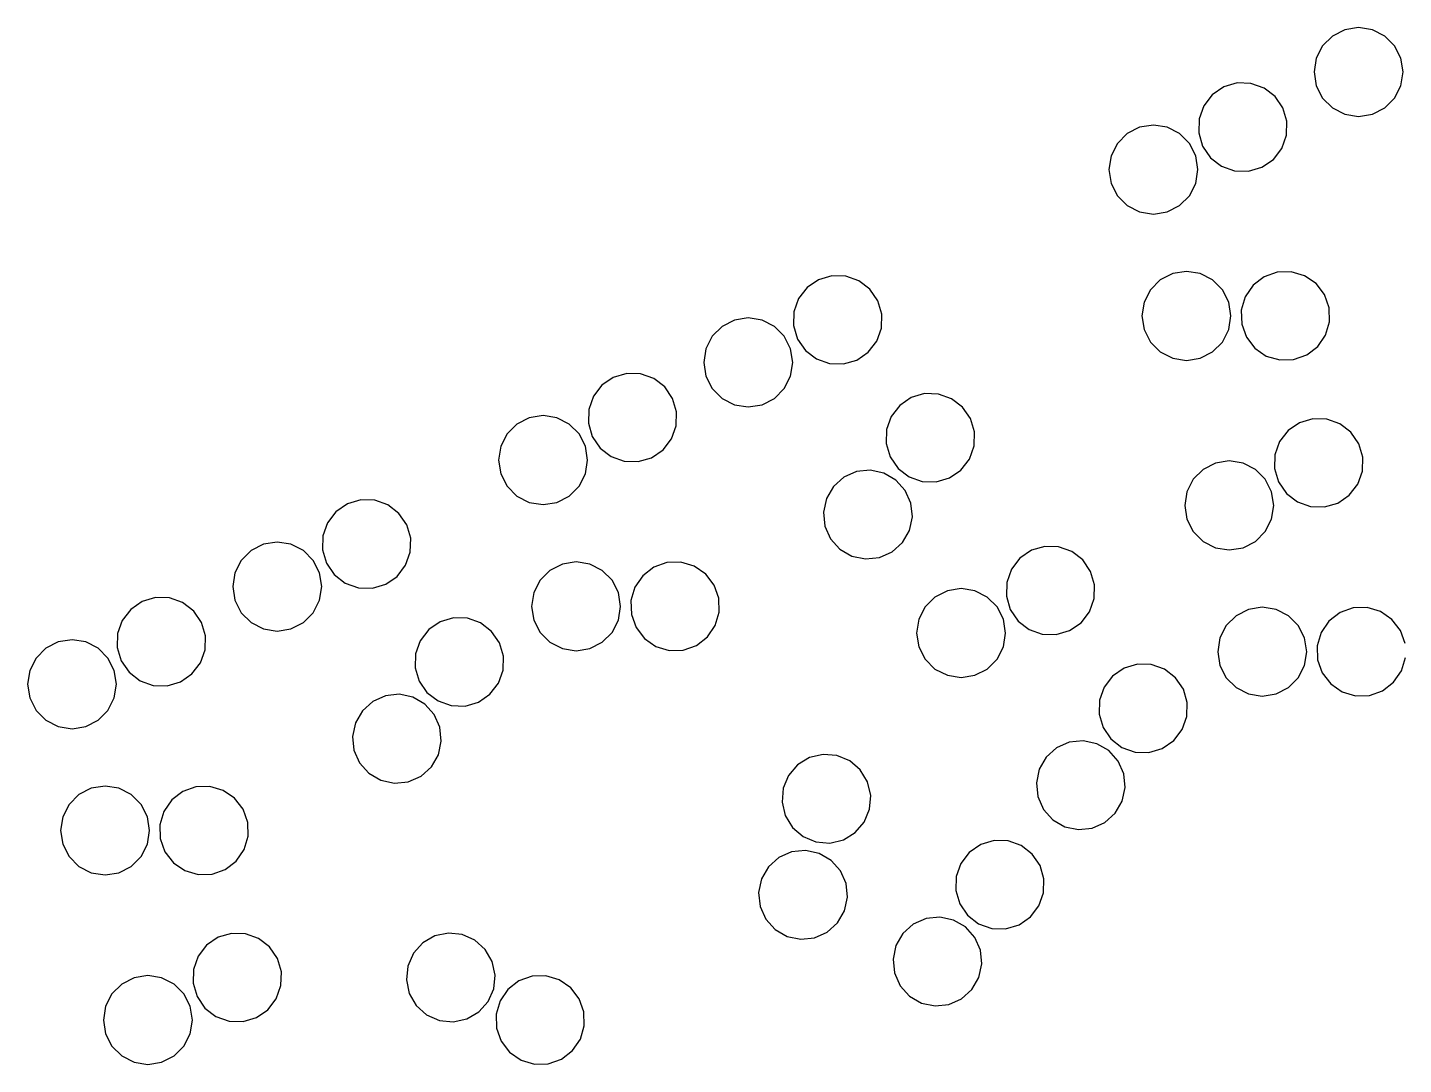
# Model space of a CAD drawing. Header units: metres. Extents: x -351 to 351, y -124 to 360.
# Drawn here: x -351.2 to -196.6, y 177.6 to 294.2 of the extents above; entities that cross this region are included whole.
import ezdxf

# ---------------------------------------------------------------- set-up
doc = ezdxf.new("R2010")
doc.units = ezdxf.units.M

msp = doc.modelspace()

# ---------------------------------------------------------------- linework, layer by layer
for p, q in [((-203.14479, 293.9552, -623.5383), (-204.53864, 293.245, -623.5383)), ((-201.5997, 294.19992, -623.5383), (-203.14479, 293.9552, -623.5383)), ((-200.05461, 293.9552, -623.5383), (-201.5997, 294.19992, -623.5383)), ((-198.66077, 293.245, -623.5383), (-200.05461, 293.9552, -623.5383)), ((-204.53864, 293.245, -623.5383), (-205.64479, 292.13885, -623.5383)), ((-197.55461, 292.13885, -623.5383), (-198.66077, 293.245, -623.5383)), ((-206.35498, 290.745, -623.5383), (-206.5997, 289.19992, -623.5383)), ((-205.64479, 292.13885, -623.5383), (-206.35498, 290.745, -623.5383)), ((-196.84442, 290.745, -623.5383), (-197.55461, 292.13885, -623.5383)), ((-196.5997, 289.19992, -623.5383), (-196.84442, 290.745, -623.5383)), ((-206.5997, 289.19992, -623.5383), (-206.35498, 287.65485, -623.5383)), ((-196.84442, 287.65485, -623.5383), (-196.5997, 289.19992, -623.5383)), ((-215.26466, 287.96225, -623.5383), (-216.76495, 287.51917, -623.5383)), ((-213.70088, 287.92, -623.5383), (-215.26466, 287.96225, -623.5383)), ((-212.2267, 287.3966, -623.5383), (-213.70088, 287.92, -623.5383)), ((-206.35498, 287.65485, -623.5383), (-205.64479, 286.261, -623.5383)), ((-197.55461, 286.261, -623.5383), (-196.84442, 287.65485, -623.5383)), ((-218.0549, 286.6342, -623.5383), (-219.00822, 285.39386, -623.5383)), ((-216.76495, 287.51917, -623.5383), (-218.0549, 286.6342, -623.5383)), ((-210.9864, 286.4433, -623.5383), (-212.2267, 287.3966, -623.5383)), ((-210.10141, 285.15335, -623.5383), (-210.9864, 286.4433, -623.5383)), ((-205.64479, 286.261, -623.5383), (-204.53864, 285.15485, -623.5383)), ((-198.66078, 285.15485, -623.5383), (-197.55461, 286.261, -623.5383)), ((-219.00822, 285.39386, -623.5383), (-219.53162, 283.91968, -623.5383)), ((-209.65833, 283.65308, -623.5383), (-210.10141, 285.15335, -623.5383)), ((-204.53864, 285.15485, -623.5383), (-203.14479, 284.44464, -623.5383)), ((-200.05461, 284.44464, -623.5383), (-198.66078, 285.15485, -623.5383)), ((-224.66206, 283.22287, -623.5383), (-226.20715, 282.97815, -623.5383)), ((-223.11697, 282.97815, -623.5383), (-224.66206, 283.22287, -623.5383)), ((-219.53162, 283.91968, -623.5383), (-219.57385, 282.3559, -623.5383)), ((-209.70056, 282.0893, -623.5383), (-209.65833, 283.65308, -623.5383)), ((-203.14479, 284.44464, -623.5383), (-201.5997, 284.19992, -623.5383)), ((-201.5997, 284.19992, -623.5383), (-200.05461, 284.44464, -623.5383)), ((-227.60098, 282.26794, -623.5383), (-228.70715, 281.1618, -623.5383)), ((-226.20715, 282.97815, -623.5383), (-227.60098, 282.26794, -623.5383)), ((-221.72313, 282.26794, -623.5383), (-223.11697, 282.97815, -623.5383)), ((-220.61697, 281.1618, -623.5383), (-221.72313, 282.26794, -623.5383)), ((-219.57385, 282.3559, -623.5383), (-219.13077, 280.85562, -623.5383)), ((-210.22395, 280.6151, -623.5383), (-209.70056, 282.0893, -623.5383)), ((-228.70715, 281.1618, -623.5383), (-229.41734, 279.76794, -623.5383)), ((-219.90678, 279.76794, -623.5383), (-220.61697, 281.1618, -623.5383)), ((-219.13077, 280.85562, -623.5383), (-218.24577, 279.56567, -623.5383)), ((-211.17728, 279.3748, -623.5383), (-210.22395, 280.6151, -623.5383)), ((-229.41734, 279.76794, -623.5383), (-229.66206, 278.22287, -623.5383)), ((-219.66206, 278.22287, -623.5383), (-219.90678, 279.76794, -623.5383)), ((-218.24577, 279.56567, -623.5383), (-217.00548, 278.61237, -623.5383)), ((-217.00548, 278.61237, -623.5383), (-215.53128, 278.08896, -623.5383)), ((-213.96751, 278.04672, -623.5383), (-212.46722, 278.4898, -623.5383)), ((-212.46722, 278.4898, -623.5383), (-211.17728, 279.3748, -623.5383)), ((-229.66206, 278.22287, -623.5383), (-229.41734, 276.6778, -623.5383)), ((-219.90678, 276.6778, -623.5383), (-219.66206, 278.22287, -623.5383)), ((-215.53128, 278.08896, -623.5383), (-213.96751, 278.04672, -623.5383)), ((-229.41734, 276.6778, -623.5383), (-228.70715, 275.28394, -623.5383)), ((-228.70715, 275.28394, -623.5383), (-227.601, 274.1778, -623.5383)), ((-221.72314, 274.1778, -623.5383), (-220.61697, 275.28394, -623.5383)), ((-220.61697, 275.28394, -623.5383), (-219.90678, 276.6778, -623.5383)), ((-227.601, 274.1778, -623.5383), (-226.20715, 273.4676, -623.5383)), ((-223.11697, 273.4676, -623.5383), (-221.72314, 274.1778, -623.5383)), ((-226.20715, 273.4676, -623.5383), (-224.66206, 273.22287, -623.5383)), ((-224.66206, 273.22287, -623.5383), (-223.11697, 273.4676, -623.5383)), ((-260.8009, 266.28833, -623.5383), (-262.30118, 265.84525, -623.5383)), ((-259.23712, 266.2461, -623.5383), (-260.8009, 266.28833, -623.5383)), ((-257.76294, 265.7227, -623.5383), (-259.23712, 266.2461, -623.5383)), ((-222.4935, 266.53488, -623.5383), (-223.88733, 265.82468, -623.5383)), ((-220.94841, 266.7796, -623.5383), (-222.4935, 266.53488, -623.5383)), ((-219.40332, 266.53488, -623.5383), (-220.94841, 266.7796, -623.5383)), ((-218.00949, 265.82468, -623.5383), (-219.40332, 266.53488, -623.5383)), ((-212.21191, 266.17172, -623.5383), (-213.45221, 265.2184, -623.5383)), ((-210.73772, 266.69513, -623.5383), (-212.21191, 266.17172, -623.5383)), ((-209.17395, 266.73737, -623.5383), (-210.73772, 266.69513, -623.5383)), ((-207.67366, 266.29428, -623.5383), (-209.17395, 266.73737, -623.5383)), ((-206.38371, 265.4093, -623.5383), (-207.67366, 266.29428, -623.5383)), ((-263.59113, 264.96027, -623.5383), (-264.54443, 263.71994, -623.5383)), ((-262.30118, 265.84525, -623.5383), (-263.59113, 264.96027, -623.5383)), ((-256.5226, 264.76938, -623.5383), (-257.76294, 265.7227, -623.5383)), ((-255.63762, 263.47943, -623.5383), (-256.5226, 264.76938, -623.5383)), ((-224.9935, 264.71854, -623.5383), (-225.70369, 263.32468, -623.5383)), ((-223.88733, 265.82468, -623.5383), (-224.9935, 264.71854, -623.5383)), ((-216.90332, 264.71854, -623.5383), (-218.00949, 265.82468, -623.5383)), ((-216.19313, 263.32468, -623.5383), (-216.90332, 264.71854, -623.5383)), ((-213.45221, 265.2184, -623.5383), (-214.33722, 263.92847, -623.5383)), ((-205.43039, 264.16898, -623.5383), (-206.38371, 265.4093, -623.5383)), ((-264.54443, 263.71994, -623.5383), (-265.06784, 262.24576, -623.5383)), ((-255.19455, 261.97916, -623.5383), (-255.63762, 263.47943, -623.5383)), ((-225.70369, 263.32468, -623.5383), (-225.94841, 261.7796, -623.5383)), ((-215.94841, 261.7796, -623.5383), (-216.19313, 263.32468, -623.5383)), ((-214.33722, 263.92847, -623.5383), (-214.78029, 262.4282, -623.5383)), ((-204.907, 262.6948, -623.5383), (-205.43039, 264.16898, -623.5383)), ((-270.19827, 261.54895, -623.5383), (-271.74335, 261.30423, -623.5383)), ((-268.6532, 261.30423, -623.5383), (-270.19827, 261.54895, -623.5383)), ((-265.06784, 262.24576, -623.5383), (-265.11008, 260.68198, -623.5383)), ((-255.23679, 260.41537, -623.5383), (-255.19455, 261.97916, -623.5383)), ((-225.94841, 261.7796, -623.5383), (-225.70369, 260.23453, -623.5383)), ((-216.19313, 260.23453, -623.5383), (-215.94841, 261.7796, -623.5383)), ((-214.78029, 262.4282, -623.5383), (-214.73805, 260.8644, -623.5383)), ((-204.86476, 261.131, -623.5383), (-204.907, 262.6948, -623.5383)), ((-273.1372, 260.59402, -623.5383), (-274.24335, 259.48788, -623.5383)), ((-271.74335, 261.30423, -623.5383), (-273.1372, 260.59402, -623.5383)), ((-267.25934, 260.59402, -623.5383), (-268.6532, 261.30423, -623.5383)), ((-266.1532, 259.48788, -623.5383), (-267.25934, 260.59402, -623.5383)), ((-265.11008, 260.68198, -623.5383), (-264.667, 259.1817, -623.5383)), ((-255.76018, 258.9412, -623.5383), (-255.23679, 260.41537, -623.5383)), ((-225.70369, 260.23453, -623.5383), (-224.9935, 258.84067, -623.5383)), ((-216.90332, 258.84067, -623.5383), (-216.19313, 260.23453, -623.5383)), ((-214.73805, 260.8644, -623.5383), (-214.21466, 259.39023, -623.5383)), ((-205.30783, 259.63074, -623.5383), (-204.86476, 261.131, -623.5383)), ((-274.24335, 259.48788, -623.5383), (-274.95355, 258.09402, -623.5383)), ((-265.443, 258.09402, -623.5383), (-266.1532, 259.48788, -623.5383)), ((-264.667, 259.1817, -623.5383), (-263.782, 257.89175, -623.5383)), ((-256.7135, 257.70087, -623.5383), (-255.76018, 258.9412, -623.5383)), ((-224.9935, 258.84067, -623.5383), (-223.88734, 257.73453, -623.5383)), ((-218.00949, 257.73453, -623.5383), (-216.90332, 258.84067, -623.5383)), ((-214.21466, 259.39023, -623.5383), (-213.26134, 258.1499, -623.5383)), ((-207.43314, 257.38748, -623.5383), (-206.19284, 258.3408, -623.5383)), ((-206.19284, 258.3408, -623.5383), (-205.30783, 259.63074, -623.5383)), ((-274.95355, 258.09402, -623.5383), (-275.19827, 256.54895, -623.5383)), ((-265.19827, 256.54895, -623.5383), (-265.443, 258.09402, -623.5383)), ((-263.782, 257.89175, -623.5383), (-262.5417, 256.93845, -623.5383)), ((-262.5417, 256.93845, -623.5383), (-261.0675, 256.41504, -623.5383)), ((-259.50372, 256.3728, -623.5383), (-258.00345, 256.8159, -623.5383)), ((-258.00345, 256.8159, -623.5383), (-256.7135, 257.70087, -623.5383)), ((-223.88734, 257.73453, -623.5383), (-222.4935, 257.02432, -623.5383)), ((-222.4935, 257.02432, -623.5383), (-220.94841, 256.7796, -623.5383)), ((-220.94841, 256.7796, -623.5383), (-219.40332, 257.02432, -623.5383)), ((-219.40332, 257.02432, -623.5383), (-218.00949, 257.73453, -623.5383)), ((-213.26134, 258.1499, -623.5383), (-211.97139, 257.26492, -623.5383)), ((-211.97139, 257.26492, -623.5383), (-210.4711, 256.82184, -623.5383)), ((-210.4711, 256.82184, -623.5383), (-208.90733, 256.86407, -623.5383)), ((-208.90733, 256.86407, -623.5383), (-207.43314, 257.38748, -623.5383)), ((-283.86328, 255.31126, -623.5383), (-285.36356, 254.8682, -623.5383)), ((-282.2995, 255.26903, -623.5383), (-283.86328, 255.31126, -623.5383)), ((-280.82532, 254.74564, -623.5383), (-282.2995, 255.26903, -623.5383)), ((-275.19827, 256.54895, -623.5383), (-274.95355, 255.00386, -623.5383)), ((-265.443, 255.00386, -623.5383), (-265.19827, 256.54895, -623.5383)), ((-261.0675, 256.41504, -623.5383), (-259.50372, 256.3728, -623.5383)), ((-286.6535, 253.98318, -623.5383), (-287.6068, 252.74289, -623.5383)), ((-285.36356, 254.8682, -623.5383), (-286.6535, 253.98318, -623.5383)), ((-279.585, 253.79231, -623.5383), (-280.82532, 254.74564, -623.5383)), ((-278.7, 252.50237, -623.5383), (-279.585, 253.79231, -623.5383)), ((-274.95355, 255.00386, -623.5383), (-274.24335, 253.61003, -623.5383)), ((-266.1532, 253.61002, -623.5383), (-265.443, 255.00386, -623.5383)), ((-287.6068, 252.74289, -623.5383), (-288.13022, 251.2687, -623.5383)), ((-278.25693, 251.00208, -623.5383), (-278.7, 252.50237, -623.5383)), ((-274.24335, 253.61003, -623.5383), (-273.1372, 252.50386, -623.5383)), ((-273.1372, 252.50386, -623.5383), (-271.74335, 251.79367, -623.5383)), ((-268.6532, 251.79367, -623.5383), (-267.25934, 252.50386, -623.5383)), ((-267.25934, 252.50386, -623.5383), (-266.1532, 253.61002, -623.5383)), ((-251.88113, 252.59404, -623.5383), (-253.17108, 251.70903, -623.5383)), ((-250.38084, 253.03711, -623.5383), (-251.88113, 252.59404, -623.5383)), ((-248.81706, 252.99487, -623.5383), (-250.38084, 253.03711, -623.5383)), ((-247.34288, 252.47148, -623.5383), (-248.81706, 252.99487, -623.5383)), ((-246.10258, 251.51816, -623.5383), (-247.34288, 252.47148, -623.5383)), ((-293.26065, 250.5719, -623.5383), (-294.80573, 250.32718, -623.5383)), ((-291.71558, 250.32718, -623.5383), (-293.26065, 250.5719, -623.5383)), ((-288.13022, 251.2687, -623.5383), (-288.17245, 249.70493, -623.5383)), ((-278.29916, 249.43831, -623.5383), (-278.25693, 251.00208, -623.5383)), ((-271.74335, 251.79367, -623.5383), (-270.19827, 251.54895, -623.5383)), ((-270.19827, 251.54895, -623.5383), (-268.6532, 251.79367, -623.5383)), ((-253.17108, 251.70903, -623.5383), (-254.1244, 250.46873, -623.5383)), ((-245.21758, 250.22821, -623.5383), (-246.10258, 251.51816, -623.5383)), ((-296.1996, 249.61699, -623.5383), (-297.30573, 248.51083, -623.5383)), ((-294.80573, 250.32718, -623.5383), (-296.1996, 249.61699, -623.5383)), ((-290.32172, 249.61699, -623.5383), (-291.71558, 250.32718, -623.5383)), ((-289.21558, 248.51083, -623.5383), (-290.32172, 249.61699, -623.5383)), ((-288.17245, 249.70493, -623.5383), (-287.72937, 248.20464, -623.5383)), ((-278.82257, 247.96411, -623.5383), (-278.29916, 249.43831, -623.5383)), ((-254.6478, 248.99455, -623.5383), (-254.69003, 247.43077, -623.5383)), ((-254.1244, 250.46873, -623.5383), (-254.6478, 248.99455, -623.5383)), ((-244.7745, 248.72792, -623.5383), (-245.21758, 250.22821, -623.5383)), ((-208.23958, 249.77066, -623.5383), (-209.52953, 248.88567, -623.5383)), ((-206.73929, 250.21375, -623.5383), (-208.23958, 249.77066, -623.5383)), ((-205.1755, 250.17151, -623.5383), (-206.73929, 250.21375, -623.5383)), ((-203.70132, 249.64812, -623.5383), (-205.1755, 250.17151, -623.5383)), ((-202.46103, 248.6948, -623.5383), (-203.70132, 249.64812, -623.5383)), ((-297.30573, 248.51083, -623.5383), (-298.01593, 247.11699, -623.5383)), ((-288.50537, 247.11699, -623.5383), (-289.21558, 248.51083, -623.5383)), ((-287.72937, 248.20464, -623.5383), (-286.8444, 246.91469, -623.5383)), ((-279.77588, 246.72382, -623.5383), (-278.82257, 247.96411, -623.5383)), ((-244.81674, 247.16415, -623.5383), (-244.7745, 248.72792, -623.5383)), ((-210.48285, 247.64537, -623.5383), (-211.00624, 246.17117, -623.5383)), ((-209.52953, 248.88567, -623.5383), (-210.48285, 247.64537, -623.5383)), ((-201.57602, 247.40485, -623.5383), (-202.46103, 248.6948, -623.5383)), ((-298.01593, 247.11699, -623.5383), (-298.26065, 245.5719, -623.5383)), ((-288.26065, 245.5719, -623.5383), (-288.50537, 247.11699, -623.5383)), ((-286.8444, 246.91469, -623.5383), (-285.60406, 245.96136, -623.5383)), ((-285.60406, 245.96136, -623.5383), (-284.12988, 245.43797, -623.5383)), ((-281.06583, 245.8388, -623.5383), (-279.77588, 246.72382, -623.5383)), ((-254.69003, 247.43077, -623.5383), (-254.24696, 245.93048, -623.5383)), ((-254.24696, 245.93048, -623.5383), (-253.36195, 244.64053, -623.5383)), ((-245.34013, 245.68996, -623.5383), (-244.81674, 247.16415, -623.5383)), ((-211.00624, 246.17117, -623.5383), (-211.04848, 244.6074, -623.5383)), ((-201.13295, 245.90456, -623.5383), (-201.57602, 247.40485, -623.5383)), ((-201.17519, 244.34079, -623.5383), (-201.13295, 245.90456, -623.5383)), ((-298.26065, 245.5719, -623.5383), (-298.01593, 244.02681, -623.5383)), ((-288.50537, 244.02681, -623.5383), (-288.26065, 245.5719, -623.5383)), ((-284.12988, 245.43797, -623.5383), (-282.5661, 245.39574, -623.5383)), ((-282.5661, 245.39574, -623.5383), (-281.06583, 245.8388, -623.5383)), ((-256.4783, 244.4371, -623.5383), (-258.03433, 244.27612, -623.5383)), ((-254.94867, 244.10934, -623.5383), (-256.4783, 244.4371, -623.5383)), ((-253.36195, 244.64053, -623.5383), (-252.12166, 243.68721, -623.5383)), ((-247.5834, 243.56465, -623.5383), (-246.29346, 244.44966, -623.5383)), ((-246.29346, 244.44966, -623.5383), (-245.34013, 245.68996, -623.5383)), ((-219.07562, 244.51947, -623.5383), (-220.18178, 243.4133, -623.5383)), ((-217.68178, 245.22966, -623.5383), (-219.07562, 244.51947, -623.5383)), ((-216.13669, 245.47438, -623.5383), (-217.68178, 245.22966, -623.5383)), ((-214.5916, 245.22966, -623.5383), (-216.13669, 245.47438, -623.5383)), ((-213.19775, 244.51947, -623.5383), (-214.5916, 245.22966, -623.5383)), ((-212.0916, 243.41331, -623.5383), (-213.19775, 244.51947, -623.5383)), ((-211.04848, 244.6074, -623.5383), (-210.60541, 243.10712, -623.5383)), ((-298.01593, 244.02681, -623.5383), (-297.30573, 242.63298, -623.5383)), ((-289.21558, 242.63297, -623.5383), (-288.50537, 244.02681, -623.5383)), ((-259.46448, 243.64218, -623.5383), (-260.62872, 242.59734, -623.5383)), ((-258.03433, 244.27612, -623.5383), (-259.46448, 243.64218, -623.5383)), ((-253.59518, 243.32497, -623.5383), (-254.94867, 244.10934, -623.5383)), ((-252.55034, 242.16072, -623.5383), (-253.59518, 243.32497, -623.5383)), ((-252.12166, 243.68721, -623.5383), (-250.64748, 243.16382, -623.5383)), ((-250.64748, 243.16382, -623.5383), (-249.0837, 243.12158, -623.5383)), ((-249.0837, 243.12158, -623.5383), (-247.5834, 243.56465, -623.5383)), ((-220.18178, 243.4133, -623.5383), (-220.89197, 242.01947, -623.5383)), ((-211.38141, 242.01947, -623.5383), (-212.0916, 243.41331, -623.5383)), ((-210.60541, 243.10712, -623.5383), (-209.7204, 241.81717, -623.5383)), ((-202.6519, 241.6263, -623.5383), (-201.69858, 242.8666, -623.5383)), ((-201.69858, 242.8666, -623.5383), (-201.17519, 244.34079, -623.5383)), ((-297.30573, 242.63298, -623.5383), (-296.1996, 241.52681, -623.5383)), ((-296.1996, 241.52681, -623.5383), (-294.80573, 240.81662, -623.5383)), ((-291.71558, 240.81662, -623.5383), (-290.32172, 241.52681, -623.5383)), ((-290.32172, 241.52681, -623.5383), (-289.21558, 242.63297, -623.5383)), ((-260.62872, 242.59734, -623.5383), (-261.41312, 241.24385, -623.5383)), ((-251.9164, 240.73058, -623.5383), (-252.55034, 242.16072, -623.5383)), ((-220.89197, 242.01947, -623.5383), (-221.13669, 240.47438, -623.5383)), ((-211.13669, 240.47438, -623.5383), (-211.38141, 242.01947, -623.5383)), ((-209.7204, 241.81717, -623.5383), (-208.4801, 240.86385, -623.5383)), ((-203.94185, 240.7413, -623.5383), (-202.6519, 241.6263, -623.5383)), ((-316.535, 239.76042, -623.5383), (-317.4883, 238.52013, -623.5383)), ((-315.24506, 240.64543, -623.5383), (-316.535, 239.76042, -623.5383)), ((-313.74478, 241.0885, -623.5383), (-315.24506, 240.64543, -623.5383)), ((-312.181, 241.04626, -623.5383), (-313.74478, 241.0885, -623.5383)), ((-310.70682, 240.52287, -623.5383), (-312.181, 241.04626, -623.5383)), ((-309.4665, 239.56955, -623.5383), (-310.70682, 240.52287, -623.5383)), ((-294.80573, 240.81662, -623.5383), (-293.26065, 240.5719, -623.5383)), ((-293.26065, 240.5719, -623.5383), (-291.71558, 240.81662, -623.5383)), ((-261.41312, 241.24385, -623.5383), (-261.74084, 239.71423, -623.5383)), ((-261.74084, 239.71423, -623.5383), (-261.5799, 238.15819, -623.5383)), ((-251.75543, 239.17453, -623.5383), (-251.9164, 240.73058, -623.5383)), ((-221.13669, 240.47438, -623.5383), (-220.89197, 238.92929, -623.5383)), ((-211.38141, 238.92929, -623.5383), (-211.13669, 240.47438, -623.5383)), ((-208.4801, 240.86385, -623.5383), (-207.00592, 240.34045, -623.5383)), ((-207.00592, 240.34045, -623.5383), (-205.44214, 240.29822, -623.5383)), ((-205.44214, 240.29822, -623.5383), (-203.94185, 240.7413, -623.5383)), ((-317.4883, 238.52013, -623.5383), (-318.01172, 237.04593, -623.5383)), ((-308.5815, 238.2796, -623.5383), (-309.4665, 239.56955, -623.5383)), ((-308.13843, 236.77931, -623.5383), (-308.5815, 238.2796, -623.5383)), ((-252.08318, 237.64491, -623.5383), (-251.75543, 239.17453, -623.5383)), ((-220.89197, 238.92929, -623.5383), (-220.18178, 237.53546, -623.5383)), ((-212.0916, 237.53545, -623.5383), (-211.38141, 238.92929, -623.5383)), ((-318.01172, 237.04593, -623.5383), (-318.05396, 235.48216, -623.5383)), ((-308.18066, 235.21555, -623.5383), (-308.13843, 236.77931, -623.5383)), ((-261.5799, 238.15819, -623.5383), (-260.94595, 236.72806, -623.5383)), ((-260.94595, 236.72806, -623.5383), (-259.9011, 235.5638, -623.5383)), ((-252.86755, 236.29143, -623.5383), (-252.08318, 237.64491, -623.5383)), ((-220.18178, 237.53546, -623.5383), (-219.07562, 236.42929, -623.5383)), ((-213.19777, 236.42929, -623.5383), (-212.0916, 237.53545, -623.5383)), ((-326.0811, 235.39423, -623.5383), (-327.18723, 234.28806, -623.5383)), ((-324.68723, 236.10442, -623.5383), (-326.0811, 235.39423, -623.5383)), ((-323.14215, 236.34914, -623.5383), (-324.68723, 236.10442, -623.5383)), ((-321.59708, 236.10442, -623.5383), (-323.14215, 236.34914, -623.5383)), ((-320.20322, 235.39423, -623.5383), (-321.59708, 236.10442, -623.5383)), ((-319.09708, 234.28807, -623.5383), (-320.20322, 235.39423, -623.5383)), ((-318.05396, 235.48216, -623.5383), (-317.61087, 233.98187, -623.5383)), ((-308.70407, 233.74135, -623.5383), (-308.18066, 235.21555, -623.5383)), ((-259.9011, 235.5638, -623.5383), (-258.5476, 234.77942, -623.5383)), ((-255.46194, 234.61264, -623.5383), (-254.0318, 235.24658, -623.5383)), ((-254.0318, 235.24658, -623.5383), (-252.86755, 236.29143, -623.5383)), ((-238.38004, 235.42468, -623.5383), (-239.66998, 234.53969, -623.5383)), ((-236.87975, 235.86777, -623.5383), (-238.38004, 235.42468, -623.5383)), ((-235.31596, 235.82553, -623.5383), (-236.87975, 235.86777, -623.5383)), ((-233.84178, 235.30214, -623.5383), (-235.31596, 235.82553, -623.5383)), ((-232.60149, 234.34882, -623.5383), (-233.84178, 235.30214, -623.5383)), ((-219.07562, 236.42929, -623.5383), (-217.68178, 235.7191, -623.5383)), ((-217.68178, 235.7191, -623.5383), (-216.13669, 235.47438, -623.5383)), ((-216.13669, 235.47438, -623.5383), (-214.5916, 235.7191, -623.5383)), ((-214.5916, 235.7191, -623.5383), (-213.19777, 236.42929, -623.5383)), ((-327.18723, 234.28806, -623.5383), (-327.89743, 232.89423, -623.5383)), ((-318.38687, 232.89423, -623.5383), (-319.09708, 234.28807, -623.5383)), ((-317.61087, 233.98187, -623.5383), (-316.7259, 232.69193, -623.5383)), ((-309.65738, 232.50105, -623.5383), (-308.70407, 233.74135, -623.5383)), ((-291.09207, 233.88394, -623.5383), (-292.48593, 233.17375, -623.5383)), ((-289.547, 234.12866, -623.5383), (-291.09207, 233.88394, -623.5383)), ((-288.00192, 233.88394, -623.5383), (-289.547, 234.12866, -623.5383)), ((-286.60806, 233.17375, -623.5383), (-288.00192, 233.88394, -623.5383)), ((-280.81052, 233.5208, -623.5383), (-282.05084, 232.56747, -623.5383)), ((-279.33633, 234.04419, -623.5383), (-280.81052, 233.5208, -623.5383)), ((-277.77255, 234.08643, -623.5383), (-279.33633, 234.04419, -623.5383)), ((-276.27228, 233.64336, -623.5383), (-277.77255, 234.08643, -623.5383)), ((-274.98233, 232.75835, -623.5383), (-276.27228, 233.64336, -623.5383)), ((-258.5476, 234.77942, -623.5383), (-257.01797, 234.45166, -623.5383)), ((-257.01797, 234.45166, -623.5383), (-255.46194, 234.61264, -623.5383)), ((-239.66998, 234.53969, -623.5383), (-240.6233, 233.2994, -623.5383)), ((-231.71649, 233.05887, -623.5383), (-232.60149, 234.34882, -623.5383)), ((-327.89743, 232.89423, -623.5383), (-328.14215, 231.34914, -623.5383)), ((-318.14215, 231.34914, -623.5383), (-318.38687, 232.89423, -623.5383)), ((-316.7259, 232.69193, -623.5383), (-315.48557, 231.7386, -623.5383)), ((-310.94733, 231.61604, -623.5383), (-309.65738, 232.50105, -623.5383)), ((-293.59207, 232.06758, -623.5383), (-294.30228, 230.67375, -623.5383)), ((-292.48593, 233.17375, -623.5383), (-293.59207, 232.06758, -623.5383)), ((-285.50192, 232.0676, -623.5383), (-286.60806, 233.17375, -623.5383)), ((-284.79172, 230.67375, -623.5383), (-285.50192, 232.0676, -623.5383)), ((-282.05084, 232.56747, -623.5383), (-282.93582, 231.27753, -623.5383)), ((-274.02902, 231.51805, -623.5383), (-274.98233, 232.75835, -623.5383)), ((-240.6233, 233.2994, -623.5383), (-241.1467, 231.8252, -623.5383)), ((-231.2734, 231.55858, -623.5383), (-231.71649, 233.05887, -623.5383)), ((-328.14215, 231.34914, -623.5383), (-327.89743, 229.80405, -623.5383)), ((-318.38687, 229.80405, -623.5383), (-318.14215, 231.34914, -623.5383)), ((-315.48557, 231.7386, -623.5383), (-314.01138, 231.21521, -623.5383)), ((-314.01138, 231.21521, -623.5383), (-312.4476, 231.17297, -623.5383)), ((-312.4476, 231.17297, -623.5383), (-310.94733, 231.61604, -623.5383)), ((-294.30228, 230.67375, -623.5383), (-294.547, 229.12866, -623.5383)), ((-284.547, 229.12866, -623.5383), (-284.79172, 230.67375, -623.5383)), ((-282.93582, 231.27753, -623.5383), (-283.3789, 229.77724, -623.5383)), ((-273.5056, 230.04385, -623.5383), (-274.02902, 231.51805, -623.5383)), ((-247.82224, 230.88368, -623.5383), (-249.21606, 230.1735, -623.5383)), ((-246.27715, 231.1284, -623.5383), (-247.82224, 230.88368, -623.5383)), ((-244.73206, 230.88368, -623.5383), (-246.27715, 231.1284, -623.5383)), ((-243.33821, 230.1735, -623.5383), (-244.73206, 230.88368, -623.5383)), ((-241.1467, 231.8252, -623.5383), (-241.18893, 230.26143, -623.5383)), ((-231.31564, 229.99481, -623.5383), (-231.2734, 231.55858, -623.5383)), ((-338.30743, 229.6684, -623.5383), (-339.59738, 228.78339, -623.5383)), ((-336.80716, 230.11147, -623.5383), (-338.30743, 229.6684, -623.5383)), ((-335.24338, 230.06923, -623.5383), (-336.80716, 230.11147, -623.5383)), ((-333.7692, 229.54584, -623.5383), (-335.24338, 230.06923, -623.5383)), ((-332.52887, 228.59251, -623.5383), (-333.7692, 229.54584, -623.5383)), ((-327.89743, 229.80405, -623.5383), (-327.18723, 228.41022, -623.5383)), ((-319.09708, 228.4102, -623.5383), (-318.38687, 229.80405, -623.5383)), ((-294.547, 229.12866, -623.5383), (-294.30228, 227.58357, -623.5383)), ((-284.79172, 227.58357, -623.5383), (-284.547, 229.12866, -623.5383)), ((-283.3789, 229.77724, -623.5383), (-283.33667, 228.21347, -623.5383)), ((-273.46338, 228.48009, -623.5383), (-273.5056, 230.04385, -623.5383)), ((-250.32224, 229.06732, -623.5383), (-251.03242, 227.6735, -623.5383)), ((-249.21606, 230.1735, -623.5383), (-250.32224, 229.06732, -623.5383)), ((-242.23206, 229.06732, -623.5383), (-243.33821, 230.1735, -623.5383)), ((-241.52187, 227.6735, -623.5383), (-242.23206, 229.06732, -623.5383)), ((-241.18893, 230.26143, -623.5383), (-240.74585, 228.76114, -623.5383)), ((-231.83904, 228.52061, -623.5383), (-231.31564, 229.99481, -623.5383)), ((-212.42303, 229.03114, -623.5383), (-213.96812, 228.78642, -623.5383)), ((-210.87794, 228.78642, -623.5383), (-212.42303, 229.03114, -623.5383)), ((-202.21234, 228.94667, -623.5383), (-203.68654, 228.42328, -623.5383)), ((-200.64857, 228.9889, -623.5383), (-202.21234, 228.94667, -623.5383)), ((-199.14828, 228.54584, -623.5383), (-200.64857, 228.9889, -623.5383)), ((-340.5507, 227.54309, -623.5383), (-341.0741, 226.06891, -623.5383)), ((-339.59738, 228.78339, -623.5383), (-340.5507, 227.54309, -623.5383)), ((-331.6439, 227.30257, -623.5383), (-332.52887, 228.59251, -623.5383)), ((-327.18723, 228.41022, -623.5383), (-326.0811, 227.30405, -623.5383)), ((-320.20322, 227.30405, -623.5383), (-319.09708, 228.4102, -623.5383)), ((-304.825, 227.39424, -623.5383), (-306.11496, 226.50923, -623.5383)), ((-303.32474, 227.83731, -623.5383), (-304.825, 227.39424, -623.5383)), ((-301.76096, 227.79507, -623.5383), (-303.32474, 227.83731, -623.5383)), ((-300.28677, 227.27168, -623.5383), (-301.76096, 227.79507, -623.5383)), ((-294.30228, 227.58357, -623.5383), (-293.59207, 226.18973, -623.5383)), ((-285.50192, 226.18973, -623.5383), (-284.79172, 227.58357, -623.5383)), ((-283.33667, 228.21347, -623.5383), (-282.81326, 226.73927, -623.5383)), ((-273.90646, 226.9798, -623.5383), (-273.46338, 228.48009, -623.5383)), ((-251.03242, 227.6735, -623.5383), (-251.27715, 226.1284, -623.5383)), ((-241.27715, 226.1284, -623.5383), (-241.52187, 227.6735, -623.5383)), ((-240.74585, 228.76114, -623.5383), (-239.86086, 227.47119, -623.5383)), ((-239.86086, 227.47119, -623.5383), (-238.62056, 226.51787, -623.5383)), ((-232.79236, 227.28032, -623.5383), (-231.83904, 228.52061, -623.5383)), ((-215.36195, 228.07623, -623.5383), (-216.46812, 226.97006, -623.5383)), ((-213.96812, 228.78642, -623.5383), (-215.36195, 228.07623, -623.5383)), ((-209.4841, 228.07623, -623.5383), (-210.87794, 228.78642, -623.5383)), ((-208.37794, 226.97006, -623.5383), (-209.4841, 228.07623, -623.5383)), ((-204.92683, 227.46996, -623.5383), (-205.81183, 226.18001, -623.5383)), ((-203.68654, 228.42328, -623.5383), (-204.92683, 227.46996, -623.5383)), ((-197.85834, 227.66083, -623.5383), (-199.14828, 228.54584, -623.5383)), ((-196.90501, 226.42053, -623.5383), (-197.85834, 227.66083, -623.5383)), ((-341.0741, 226.06891, -623.5383), (-341.11633, 224.50513, -623.5383)), ((-331.2008, 225.80228, -623.5383), (-331.6439, 227.30257, -623.5383)), ((-331.24304, 224.23851, -623.5383), (-331.2008, 225.80228, -623.5383)), ((-326.0811, 227.30405, -623.5383), (-324.68723, 226.59386, -623.5383)), ((-324.68723, 226.59386, -623.5383), (-323.14215, 226.34914, -623.5383)), ((-323.14215, 226.34914, -623.5383), (-321.59708, 226.59386, -623.5383)), ((-321.59708, 226.59386, -623.5383), (-320.20322, 227.30405, -623.5383)), ((-306.11496, 226.50923, -623.5383), (-307.06827, 225.26894, -623.5383)), ((-299.04645, 226.31836, -623.5383), (-300.28677, 227.27168, -623.5383)), ((-298.16147, 225.02841, -623.5383), (-299.04645, 226.31836, -623.5383)), ((-293.59207, 226.18973, -623.5383), (-292.48593, 225.08357, -623.5383)), ((-286.60806, 225.08357, -623.5383), (-285.50192, 226.18973, -623.5383)), ((-282.81326, 226.73927, -623.5383), (-281.85995, 225.49898, -623.5383)), ((-274.79144, 225.68985, -623.5383), (-273.90646, 226.9798, -623.5383)), ((-251.27715, 226.1284, -623.5383), (-251.03242, 224.58331, -623.5383)), ((-241.52187, 224.58331, -623.5383), (-241.27715, 226.1284, -623.5383)), ((-238.62056, 226.51787, -623.5383), (-237.14636, 225.99448, -623.5383)), ((-237.14636, 225.99448, -623.5383), (-235.5826, 225.95224, -623.5383)), ((-235.5826, 225.95224, -623.5383), (-234.0823, 226.39532, -623.5383)), ((-234.0823, 226.39532, -623.5383), (-232.79236, 227.28032, -623.5383)), ((-216.46812, 226.97006, -623.5383), (-217.17831, 225.57623, -623.5383)), ((-207.66776, 225.57623, -623.5383), (-208.37794, 226.97006, -623.5383)), ((-205.81183, 226.18001, -623.5383), (-206.25491, 224.67972, -623.5383)), ((-196.38162, 224.94633, -623.5383), (-196.90501, 226.42053, -623.5383)), ((-349.14346, 224.41719, -623.5383), (-350.2496, 223.31104, -623.5383)), ((-347.7496, 225.12738, -623.5383), (-349.14346, 224.41719, -623.5383)), ((-346.20453, 225.3721, -623.5383), (-347.7496, 225.12738, -623.5383)), ((-344.65945, 225.12738, -623.5383), (-346.20453, 225.3721, -623.5383)), ((-343.2656, 224.41719, -623.5383), (-344.65945, 225.12738, -623.5383)), ((-342.15945, 223.31104, -623.5383), (-343.2656, 224.41719, -623.5383)), ((-341.11633, 224.50513, -623.5383), (-340.67325, 223.00484, -623.5383)), ((-307.06827, 225.26894, -623.5383), (-307.59167, 223.79475, -623.5383)), ((-297.71838, 223.52812, -623.5383), (-298.16147, 225.02841, -623.5383)), ((-292.48593, 225.08357, -623.5383), (-291.09207, 224.37338, -623.5383)), ((-291.09207, 224.37338, -623.5383), (-289.547, 224.12866, -623.5383)), ((-289.547, 224.12866, -623.5383), (-288.00192, 224.37338, -623.5383)), ((-288.00192, 224.37338, -623.5383), (-286.60806, 225.08357, -623.5383)), ((-281.85995, 225.49898, -623.5383), (-280.57, 224.61397, -623.5383)), ((-280.57, 224.61397, -623.5383), (-279.06973, 224.1709, -623.5383)), ((-277.50595, 224.21313, -623.5383), (-276.03177, 224.73653, -623.5383)), ((-276.03177, 224.73653, -623.5383), (-274.79144, 225.68985, -623.5383)), ((-251.03242, 224.58331, -623.5383), (-250.32224, 223.18948, -623.5383)), ((-242.23206, 223.18947, -623.5383), (-241.52187, 224.58331, -623.5383)), ((-217.17831, 225.57623, -623.5383), (-217.42303, 224.03114, -623.5383)), ((-207.42303, 224.03114, -623.5383), (-207.66776, 225.57623, -623.5383)), ((-206.25491, 224.67972, -623.5383), (-206.21268, 223.11595, -623.5383)), ((-350.2496, 223.31104, -623.5383), (-350.9598, 221.91719, -623.5383)), ((-341.44925, 221.91719, -623.5383), (-342.15945, 223.31104, -623.5383)), ((-340.67325, 223.00484, -623.5383), (-339.78827, 221.71489, -623.5383)), ((-332.71976, 221.52402, -623.5383), (-331.76645, 222.76431, -623.5383)), ((-331.76645, 222.76431, -623.5383), (-331.24304, 224.23851, -623.5383)), ((-307.59167, 223.79475, -623.5383), (-307.6339, 222.23097, -623.5383)), ((-297.76062, 221.96436, -623.5383), (-297.71838, 223.52812, -623.5383)), ((-279.06973, 224.1709, -623.5383), (-277.50595, 224.21313, -623.5383)), ((-250.32224, 223.18948, -623.5383), (-249.21608, 222.08331, -623.5383)), ((-243.33823, 222.08331, -623.5383), (-242.23206, 223.18947, -623.5383)), ((-217.42303, 224.03114, -623.5383), (-217.17831, 222.48605, -623.5383)), ((-207.66776, 222.48605, -623.5383), (-207.42303, 224.03114, -623.5383)), ((-206.21268, 223.11595, -623.5383), (-205.68929, 221.64175, -623.5383)), ((-196.78247, 221.88228, -623.5383), (-196.33939, 223.38257, -623.5383)), ((-350.9598, 221.91719, -623.5383), (-351.20453, 220.3721, -623.5383)), ((-341.20453, 220.3721, -623.5383), (-341.44925, 221.91719, -623.5383)), ((-339.78827, 221.71489, -623.5383), (-338.54794, 220.76157, -623.5383)), ((-334.0097, 220.639, -623.5383), (-332.71976, 221.52402, -623.5383)), ((-307.6339, 222.23097, -623.5383), (-307.19083, 220.73068, -623.5383)), ((-298.28403, 220.49016, -623.5383), (-297.76062, 221.96436, -623.5383)), ((-249.21608, 222.08331, -623.5383), (-247.82224, 221.37312, -623.5383)), ((-247.82224, 221.37312, -623.5383), (-246.27715, 221.1284, -623.5383)), ((-246.27715, 221.1284, -623.5383), (-244.73206, 221.37312, -623.5383)), ((-244.73206, 221.37312, -623.5383), (-243.33823, 222.08331, -623.5383)), ((-229.24994, 221.2885, -623.5383), (-230.20326, 220.0482, -623.5383)), ((-227.95999, 222.1735, -623.5383), (-229.24994, 221.2885, -623.5383)), ((-226.4597, 222.61658, -623.5383), (-227.95999, 222.1735, -623.5383)), ((-224.89592, 222.57434, -623.5383), (-226.4597, 222.61658, -623.5383)), ((-223.42174, 222.05095, -623.5383), (-224.89592, 222.57434, -623.5383)), ((-222.18144, 221.09763, -623.5383), (-223.42174, 222.05095, -623.5383)), ((-217.17831, 222.48605, -623.5383), (-216.46812, 221.09222, -623.5383)), ((-208.37794, 221.09222, -623.5383), (-207.66776, 222.48605, -623.5383)), ((-205.68929, 221.64175, -623.5383), (-204.73596, 220.40146, -623.5383)), ((-197.66747, 220.59233, -623.5383), (-196.78247, 221.88228, -623.5383)), ((-351.20453, 220.3721, -623.5383), (-350.9598, 218.82701, -623.5383)), ((-341.44925, 218.82701, -623.5383), (-341.20453, 220.3721, -623.5383)), ((-338.54794, 220.76157, -623.5383), (-337.07376, 220.23817, -623.5383)), ((-337.07376, 220.23817, -623.5383), (-335.50998, 220.19594, -623.5383)), ((-335.50998, 220.19594, -623.5383), (-334.0097, 220.639, -623.5383)), ((-307.19083, 220.73068, -623.5383), (-306.30585, 219.44073, -623.5383)), ((-299.23734, 219.24986, -623.5383), (-298.28403, 220.49016, -623.5383)), ((-230.20326, 220.0482, -623.5383), (-230.72665, 218.57402, -623.5383)), ((-221.29645, 219.80768, -623.5383), (-222.18144, 221.09763, -623.5383)), ((-220.85336, 218.30739, -623.5383), (-221.29645, 219.80768, -623.5383)), ((-216.46812, 221.09222, -623.5383), (-215.36197, 219.98605, -623.5383)), ((-215.36197, 219.98605, -623.5383), (-213.96812, 219.27586, -623.5383)), ((-210.87794, 219.27586, -623.5383), (-209.48412, 219.98605, -623.5383)), ((-209.48412, 219.98605, -623.5383), (-208.37794, 221.09222, -623.5383)), ((-204.73596, 220.40146, -623.5383), (-203.44601, 219.51645, -623.5383)), ((-200.38196, 219.11562, -623.5383), (-198.90776, 219.639, -623.5383)), ((-198.90776, 219.639, -623.5383), (-197.66747, 220.59233, -623.5383)), ((-350.9598, 218.82701, -623.5383), (-350.2496, 217.43318, -623.5383)), ((-342.15945, 217.43317, -623.5383), (-341.44925, 218.82701, -623.5383)), ((-312.40836, 218.44238, -623.5383), (-313.5726, 217.39754, -623.5383)), ((-310.9782, 219.07632, -623.5383), (-312.40836, 218.44238, -623.5383)), ((-309.42218, 219.2373, -623.5383), (-310.9782, 219.07632, -623.5383)), ((-307.89255, 218.90955, -623.5383), (-309.42218, 219.2373, -623.5383)), ((-306.53906, 218.12517, -623.5383), (-307.89255, 218.90955, -623.5383)), ((-305.4942, 216.96092, -623.5383), (-306.53906, 218.12517, -623.5383)), ((-306.30585, 219.44073, -623.5383), (-305.06552, 218.48741, -623.5383)), ((-305.06552, 218.48741, -623.5383), (-303.59134, 217.96402, -623.5383)), ((-302.02756, 217.92178, -623.5383), (-300.52728, 218.36485, -623.5383)), ((-300.52728, 218.36485, -623.5383), (-299.23734, 219.24986, -623.5383)), ((-230.72665, 218.57402, -623.5383), (-230.76889, 217.01024, -623.5383)), ((-220.8956, 216.74362, -623.5383), (-220.85336, 218.30739, -623.5383)), ((-213.96812, 219.27586, -623.5383), (-212.42303, 219.03114, -623.5383)), ((-212.42303, 219.03114, -623.5383), (-210.87794, 219.27586, -623.5383)), ((-203.44601, 219.51645, -623.5383), (-201.94572, 219.07338, -623.5383)), ((-201.94572, 219.07338, -623.5383), (-200.38196, 219.11562, -623.5383)), ((-350.2496, 217.43318, -623.5383), (-349.14346, 216.32701, -623.5383)), ((-343.2656, 216.32701, -623.5383), (-342.15945, 217.43317, -623.5383)), ((-313.5726, 217.39754, -623.5383), (-314.357, 216.04405, -623.5383)), ((-304.8603, 215.53078, -623.5383), (-305.4942, 216.96092, -623.5383)), ((-303.59134, 217.96402, -623.5383), (-302.02756, 217.92178, -623.5383)), ((-230.76889, 217.01024, -623.5383), (-230.3258, 215.50995, -623.5383)), ((-221.41899, 215.26942, -623.5383), (-220.8956, 216.74362, -623.5383)), ((-349.14346, 216.32701, -623.5383), (-347.7496, 215.61682, -623.5383)), ((-347.7496, 215.61682, -623.5383), (-346.20453, 215.3721, -623.5383)), ((-346.20453, 215.3721, -623.5383), (-344.65945, 215.61682, -623.5383)), ((-344.65945, 215.61682, -623.5383), (-343.2656, 216.32701, -623.5383)), ((-314.357, 216.04405, -623.5383), (-314.68472, 214.51443, -623.5383)), ((-304.6993, 213.97473, -623.5383), (-304.8603, 215.53078, -623.5383)), ((-230.3258, 215.50995, -623.5383), (-229.44081, 214.22, -623.5383)), ((-222.37231, 214.02913, -623.5383), (-221.41899, 215.26942, -623.5383)), ((-314.68472, 214.51443, -623.5383), (-314.52374, 212.95839, -623.5383)), ((-305.02704, 212.44511, -623.5383), (-304.6993, 213.97473, -623.5383)), ((-234.1132, 213.85559, -623.5383), (-235.54333, 213.22165, -623.5383)), ((-232.55716, 214.01656, -623.5383), (-234.1132, 213.85559, -623.5383)), ((-231.02754, 213.68881, -623.5383), (-232.55716, 214.01656, -623.5383)), ((-229.67406, 212.90442, -623.5383), (-231.02754, 213.68881, -623.5383)), ((-229.44081, 214.22, -623.5383), (-228.20052, 213.26668, -623.5383)), ((-223.66226, 213.14413, -623.5383), (-222.37231, 214.02913, -623.5383)), ((-314.52374, 212.95839, -623.5383), (-313.88983, 211.52826, -623.5383)), ((-305.81143, 211.09163, -623.5383), (-305.02704, 212.44511, -623.5383)), ((-263.31512, 212.12358, -623.5383), (-264.65094, 211.30948, -623.5383)), ((-261.79312, 212.48503, -623.5383), (-263.31512, 212.12358, -623.5383)), ((-260.2339, 212.35847, -623.5383), (-261.79312, 212.48503, -623.5383)), ((-258.7901, 211.75627, -623.5383), (-260.2339, 212.35847, -623.5383)), ((-236.7076, 212.1768, -623.5383), (-237.49197, 210.82332, -623.5383)), ((-235.54333, 213.22165, -623.5383), (-236.7076, 212.1768, -623.5383)), ((-228.62921, 211.74017, -623.5383), (-229.67406, 212.90442, -623.5383)), ((-228.20052, 213.26668, -623.5383), (-226.72633, 212.74329, -623.5383)), ((-226.72633, 212.74329, -623.5383), (-225.16255, 212.70105, -623.5383)), ((-225.16255, 212.70105, -623.5383), (-223.66226, 213.14413, -623.5383)), ((-313.88983, 211.52826, -623.5383), (-312.84497, 210.364, -623.5383)), ((-312.84497, 210.364, -623.5383), (-311.4915, 209.57962, -623.5383)), ((-306.97568, 210.04678, -623.5383), (-305.81143, 211.09163, -623.5383)), ((-264.65094, 211.30948, -623.5383), (-265.66983, 210.12244, -623.5383)), ((-257.60306, 210.7374, -623.5383), (-258.7901, 211.75627, -623.5383)), ((-256.78897, 209.40157, -623.5383), (-257.60306, 210.7374, -623.5383)), ((-237.49197, 210.82332, -623.5383), (-237.81972, 209.2937, -623.5383)), ((-227.99527, 210.31004, -623.5383), (-228.62921, 211.74017, -623.5383)), ((-342.49088, 208.92886, -623.5383), (-344.03595, 208.68414, -623.5383)), ((-340.9458, 208.68414, -623.5383), (-342.49088, 208.92886, -623.5383)), ((-332.2802, 208.84439, -623.5383), (-333.7544, 208.321, -623.5383)), ((-330.71643, 208.88663, -623.5383), (-332.2802, 208.84439, -623.5383)), ((-329.21616, 208.44356, -623.5383), (-330.71643, 208.88663, -623.5383)), ((-311.4915, 209.57962, -623.5383), (-309.96185, 209.25186, -623.5383)), ((-309.96185, 209.25186, -623.5383), (-308.40582, 209.41284, -623.5383)), ((-308.40582, 209.41284, -623.5383), (-306.97568, 210.04678, -623.5383)), ((-265.66983, 210.12244, -623.5383), (-266.27203, 208.67865, -623.5383)), ((-256.42752, 207.87956, -623.5383), (-256.78897, 209.40157, -623.5383)), ((-237.81972, 209.2937, -623.5383), (-237.65875, 207.73766, -623.5383)), ((-227.8343, 208.754, -623.5383), (-227.99527, 210.31004, -623.5383)), ((-345.4298, 207.97395, -623.5383), (-346.53595, 206.86778, -623.5383)), ((-344.03595, 208.68414, -623.5383), (-345.4298, 207.97395, -623.5383)), ((-339.55194, 207.97395, -623.5383), (-340.9458, 208.68414, -623.5383)), ((-338.4458, 206.8678, -623.5383), (-339.55194, 207.97395, -623.5383)), ((-334.99472, 207.36768, -623.5383), (-335.8797, 206.07773, -623.5383)), ((-333.7544, 208.321, -623.5383), (-334.99472, 207.36768, -623.5383)), ((-327.9262, 207.55855, -623.5383), (-329.21616, 208.44356, -623.5383)), ((-326.9729, 206.31825, -623.5383), (-327.9262, 207.55855, -623.5383)), ((-266.27203, 208.67865, -623.5383), (-266.3986, 207.11943, -623.5383)), ((-256.55408, 206.32034, -623.5383), (-256.42752, 207.87956, -623.5383)), ((-237.65875, 207.73766, -623.5383), (-237.02481, 206.30753, -623.5383)), ((-228.16205, 207.22438, -623.5383), (-227.8343, 208.754, -623.5383)), ((-346.53595, 206.86778, -623.5383), (-347.24615, 205.47395, -623.5383)), ((-337.7356, 205.47395, -623.5383), (-338.4458, 206.8678, -623.5383)), ((-335.8797, 206.07773, -623.5383), (-336.32278, 204.57744, -623.5383)), ((-326.4495, 204.84406, -623.5383), (-326.9729, 206.31825, -623.5383)), ((-266.3986, 207.11943, -623.5383), (-266.03714, 205.59743, -623.5383)), ((-257.15628, 204.87656, -623.5383), (-256.55408, 206.32034, -623.5383)), ((-237.02481, 206.30753, -623.5383), (-235.97997, 205.14326, -623.5383)), ((-230.11069, 204.82605, -623.5383), (-228.94644, 205.8709, -623.5383)), ((-228.94644, 205.8709, -623.5383), (-228.16205, 207.22438, -623.5383)), ((-347.24615, 205.47395, -623.5383), (-347.49088, 203.92886, -623.5383)), ((-337.49088, 203.92886, -623.5383), (-337.7356, 205.47395, -623.5383)), ((-336.32278, 204.57744, -623.5383), (-336.28055, 203.01367, -623.5383)), ((-326.40726, 203.28029, -623.5383), (-326.4495, 204.84406, -623.5383)), ((-266.03714, 205.59743, -623.5383), (-265.22305, 204.2616, -623.5383)), ((-265.22305, 204.2616, -623.5383), (-264.036, 203.24272, -623.5383)), ((-258.17514, 203.68951, -623.5383), (-257.15628, 204.87656, -623.5383)), ((-235.97997, 205.14326, -623.5383), (-234.62648, 204.35889, -623.5383)), ((-234.62648, 204.35889, -623.5383), (-233.09686, 204.03113, -623.5383)), ((-233.09686, 204.03113, -623.5383), (-231.54082, 204.19211, -623.5383)), ((-231.54082, 204.19211, -623.5383), (-230.11069, 204.82605, -623.5383)), ((-347.49088, 203.92886, -623.5383), (-347.24615, 202.38377, -623.5383)), ((-337.7356, 202.38377, -623.5383), (-337.49088, 203.92886, -623.5383)), ((-336.28055, 203.01367, -623.5383), (-335.75714, 201.53947, -623.5383)), ((-326.85034, 201.78, -623.5383), (-326.40726, 203.28029, -623.5383)), ((-264.036, 203.24272, -623.5383), (-262.59222, 202.64052, -623.5383)), ((-262.59222, 202.64052, -623.5383), (-261.033, 202.51396, -623.5383)), ((-261.033, 202.51396, -623.5383), (-259.511, 202.87541, -623.5383)), ((-259.511, 202.87541, -623.5383), (-258.17514, 203.68951, -623.5383)), ((-242.56593, 202.79343, -623.5383), (-244.06622, 202.35034, -623.5383)), ((-241.00215, 202.75119, -623.5383), (-242.56593, 202.79343, -623.5383)), ((-239.52797, 202.2278, -623.5383), (-241.00215, 202.75119, -623.5383)), ((-347.24615, 202.38377, -623.5383), (-346.53595, 200.98993, -623.5383)), ((-338.4458, 200.98993, -623.5383), (-337.7356, 202.38377, -623.5383)), ((-335.75714, 201.53947, -623.5383), (-334.80383, 200.29918, -623.5383)), ((-327.73532, 200.49005, -623.5383), (-326.85034, 201.78, -623.5383)), ((-265.32306, 201.51918, -623.5383), (-266.7532, 200.88524, -623.5383)), ((-263.76703, 201.68015, -623.5383), (-265.32306, 201.51918, -623.5383)), ((-262.2374, 201.3524, -623.5383), (-263.76703, 201.68015, -623.5383)), ((-260.8839, 200.56802, -623.5383), (-262.2374, 201.3524, -623.5383)), ((-245.35617, 201.46535, -623.5383), (-246.3095, 200.22505, -623.5383)), ((-244.06622, 202.35034, -623.5383), (-245.35617, 201.46535, -623.5383)), ((-238.28767, 201.27448, -623.5383), (-239.52797, 202.2278, -623.5383)), ((-237.40268, 199.98453, -623.5383), (-238.28767, 201.27448, -623.5383)), ((-346.53595, 200.98993, -623.5383), (-345.4298, 199.88377, -623.5383)), ((-345.4298, 199.88377, -623.5383), (-344.03595, 199.17358, -623.5383)), ((-340.9458, 199.17358, -623.5383), (-339.55194, 199.88377, -623.5383)), ((-339.55194, 199.88377, -623.5383), (-338.4458, 200.98993, -623.5383)), ((-334.80383, 200.29918, -623.5383), (-333.5139, 199.41417, -623.5383)), ((-330.44983, 199.01334, -623.5383), (-328.97565, 199.53673, -623.5383)), ((-328.97565, 199.53673, -623.5383), (-327.73532, 200.49005, -623.5383)), ((-267.91745, 199.8404, -623.5383), (-268.70184, 198.48691, -623.5383)), ((-266.7532, 200.88524, -623.5383), (-267.91745, 199.8404, -623.5383)), ((-259.83905, 199.40378, -623.5383), (-260.8839, 200.56802, -623.5383)), ((-246.3095, 200.22505, -623.5383), (-246.83289, 198.75085, -623.5383)), ((-236.9596, 198.48424, -623.5383), (-237.40268, 199.98453, -623.5383)), ((-344.03595, 199.17358, -623.5383), (-342.49088, 198.92886, -623.5383)), ((-342.49088, 198.92886, -623.5383), (-340.9458, 199.17358, -623.5383)), ((-333.5139, 199.41417, -623.5383), (-332.0136, 198.9711, -623.5383)), ((-332.0136, 198.9711, -623.5383), (-330.44983, 199.01334, -623.5383)), ((-268.70184, 198.48691, -623.5383), (-269.02957, 196.95729, -623.5383)), ((-259.20514, 197.97363, -623.5383), (-259.83905, 199.40378, -623.5383)), ((-259.04416, 196.41759, -623.5383), (-259.20514, 197.97363, -623.5383)), ((-246.83289, 198.75085, -623.5383), (-246.87512, 197.18709, -623.5383)), ((-237.00183, 196.92047, -623.5383), (-236.9596, 198.48424, -623.5383)), ((-269.02957, 196.95729, -623.5383), (-268.8686, 195.40125, -623.5383)), ((-259.3719, 194.88797, -623.5383), (-259.04416, 196.41759, -623.5383)), ((-246.87512, 197.18709, -623.5383), (-246.43204, 195.6868, -623.5383)), ((-237.52522, 195.44627, -623.5383), (-237.00183, 196.92047, -623.5383)), ((-268.8686, 195.40125, -623.5383), (-268.23468, 193.9711, -623.5383)), ((-260.15628, 193.53448, -623.5383), (-259.3719, 194.88797, -623.5383)), ((-246.43204, 195.6868, -623.5383), (-245.54704, 194.39685, -623.5383)), ((-238.47855, 194.20598, -623.5383), (-237.52522, 195.44627, -623.5383)), ((-268.23468, 193.9711, -623.5383), (-267.18982, 192.80685, -623.5383)), ((-261.32053, 192.48964, -623.5383), (-260.15628, 193.53448, -623.5383)), ((-251.64958, 193.3985, -623.5383), (-252.81383, 192.35365, -623.5383)), ((-250.21944, 194.03244, -623.5383), (-251.64958, 193.3985, -623.5383)), ((-248.66339, 194.1934, -623.5383), (-250.21944, 194.03244, -623.5383)), ((-247.13377, 193.86566, -623.5383), (-248.66339, 194.1934, -623.5383)), ((-245.78029, 193.08127, -623.5383), (-247.13377, 193.86566, -623.5383)), ((-245.54704, 194.39685, -623.5383), (-244.30675, 193.44353, -623.5383)), ((-244.30675, 193.44353, -623.5383), (-242.83255, 192.92014, -623.5383)), ((-241.26878, 192.8779, -623.5383), (-239.7685, 193.32098, -623.5383)), ((-239.7685, 193.32098, -623.5383), (-238.47855, 194.20598, -623.5383)), ((-329.78204, 191.91989, -623.5383), (-331.072, 191.0349, -623.5383)), ((-328.28177, 192.36298, -623.5383), (-329.78204, 191.91989, -623.5383)), ((-326.718, 192.32074, -623.5383), (-328.28177, 192.36298, -623.5383)), ((-325.2438, 191.79735, -623.5383), (-326.718, 192.32074, -623.5383)), ((-324.00348, 190.84402, -623.5383), (-325.2438, 191.79735, -623.5383)), ((-305.4299, 192.07018, -623.5383), (-306.7834, 191.2858, -623.5383)), ((-303.90027, 192.39792, -623.5383), (-305.4299, 192.07018, -623.5383)), ((-302.34424, 192.23695, -623.5383), (-303.90027, 192.39792, -623.5383)), ((-300.9141, 191.60301, -623.5383), (-302.34424, 192.23695, -623.5383)), ((-267.18982, 192.80685, -623.5383), (-265.83633, 192.02248, -623.5383)), ((-265.83633, 192.02248, -623.5383), (-264.3067, 191.69473, -623.5383)), ((-264.3067, 191.69473, -623.5383), (-262.75067, 191.8557, -623.5383)), ((-262.75067, 191.8557, -623.5383), (-261.32053, 192.48964, -623.5383)), ((-252.81383, 192.35365, -623.5383), (-253.5982, 191.00017, -623.5383)), ((-244.73544, 191.91704, -623.5383), (-245.78029, 193.08127, -623.5383)), ((-244.1015, 190.4869, -623.5383), (-244.73544, 191.91704, -623.5383)), ((-242.83255, 192.92014, -623.5383), (-241.26878, 192.8779, -623.5383)), ((-331.072, 191.0349, -623.5383), (-332.0253, 189.7946, -623.5383)), ((-323.1185, 189.55408, -623.5383), (-324.00348, 190.84402, -623.5383)), ((-306.7834, 191.2858, -623.5383), (-307.82825, 190.12155, -623.5383)), ((-299.74985, 190.55817, -623.5383), (-300.9141, 191.60301, -623.5383)), ((-298.96545, 189.20468, -623.5383), (-299.74985, 190.55817, -623.5383)), ((-253.5982, 191.00017, -623.5383), (-253.92595, 189.47055, -623.5383)), ((-243.94054, 188.93085, -623.5383), (-244.1015, 190.4869, -623.5383)), ((-332.0253, 189.7946, -623.5383), (-332.5487, 188.3204, -623.5383)), ((-322.6754, 188.05379, -623.5383), (-323.1185, 189.55408, -623.5383)), ((-308.46216, 188.6914, -623.5383), (-308.62314, 187.13536, -623.5383)), ((-307.82825, 190.12155, -623.5383), (-308.46216, 188.6914, -623.5383)), ((-298.63773, 187.67506, -623.5383), (-298.96545, 189.20468, -623.5383)), ((-253.92595, 189.47055, -623.5383), (-253.76498, 187.9145, -623.5383)), ((-244.26828, 187.40123, -623.5383), (-243.94054, 188.93085, -623.5383)), ((-339.2242, 187.37889, -623.5383), (-340.61807, 186.6687, -623.5383)), ((-337.67914, 187.62361, -623.5383), (-339.2242, 187.37889, -623.5383)), ((-336.13406, 187.37889, -623.5383), (-337.67914, 187.62361, -623.5383)), ((-334.7402, 186.6687, -623.5383), (-336.13406, 187.37889, -623.5383)), ((-332.5487, 188.3204, -623.5383), (-332.59094, 186.75664, -623.5383)), ((-322.71765, 186.49002, -623.5383), (-322.6754, 188.05379, -623.5383)), ((-308.62314, 187.13536, -623.5383), (-308.2954, 185.60574, -623.5383)), ((-298.7987, 186.11902, -623.5383), (-298.63773, 187.67506, -623.5383)), ((-294.49966, 187.53914, -623.5383), (-295.97385, 187.01575, -623.5383)), ((-292.93588, 187.58138, -623.5383), (-294.49966, 187.53914, -623.5383)), ((-291.4356, 187.1383, -623.5383), (-292.93588, 187.58138, -623.5383)), ((-290.14566, 186.2533, -623.5383), (-291.4356, 187.1383, -623.5383)), ((-253.76498, 187.9145, -623.5383), (-253.13104, 186.48438, -623.5383)), ((-245.05267, 186.04774, -623.5383), (-244.26828, 187.40123, -623.5383)), ((-340.61807, 186.6687, -623.5383), (-341.7242, 185.56253, -623.5383)), ((-333.63406, 185.56255, -623.5383), (-334.7402, 186.6687, -623.5383)), ((-332.59094, 186.75664, -623.5383), (-332.14786, 185.25635, -623.5383)), ((-323.24106, 185.01582, -623.5383), (-322.71765, 186.49002, -623.5383)), ((-308.2954, 185.60574, -623.5383), (-307.51102, 184.25226, -623.5383)), ((-299.43262, 184.68887, -623.5383), (-298.7987, 186.11902, -623.5383)), ((-297.21417, 186.06242, -623.5383), (-298.09915, 184.77248, -623.5383)), ((-295.97385, 187.01575, -623.5383), (-297.21417, 186.06242, -623.5383)), ((-289.19235, 185.013, -623.5383), (-290.14566, 186.2533, -623.5383)), ((-253.13104, 186.48438, -623.5383), (-252.0862, 185.32011, -623.5383)), ((-246.21692, 185.0029, -623.5383), (-245.05267, 186.04774, -623.5383)), ((-342.43442, 184.1687, -623.5383), (-342.67914, 182.62361, -623.5383)), ((-341.7242, 185.56253, -623.5383), (-342.43442, 184.1687, -623.5383)), ((-332.92386, 184.1687, -623.5383), (-333.63406, 185.56255, -623.5383)), ((-332.67914, 182.62361, -623.5383), (-332.92386, 184.1687, -623.5383)), ((-332.14786, 185.25635, -623.5383), (-331.26288, 183.9664, -623.5383)), ((-324.19437, 183.77553, -623.5383), (-323.24106, 185.01582, -623.5383)), ((-307.51102, 184.25226, -623.5383), (-306.34677, 183.20741, -623.5383)), ((-300.47748, 183.52463, -623.5383), (-299.43262, 184.68887, -623.5383)), ((-298.09915, 184.77248, -623.5383), (-298.54224, 183.27219, -623.5383)), ((-288.66895, 183.5388, -623.5383), (-289.19235, 185.013, -623.5383)), ((-252.0862, 185.32011, -623.5383), (-250.73271, 184.53574, -623.5383)), ((-250.73271, 184.53574, -623.5383), (-249.2031, 184.208, -623.5383)), ((-249.2031, 184.208, -623.5383), (-247.64705, 184.36896, -623.5383)), ((-247.64705, 184.36896, -623.5383), (-246.21692, 185.0029, -623.5383)), ((-342.67914, 182.62361, -623.5383), (-342.43442, 181.07852, -623.5383)), ((-332.92386, 181.07852, -623.5383), (-332.67914, 182.62361, -623.5383)), ((-331.26288, 183.9664, -623.5383), (-330.02255, 183.01308, -623.5383)), ((-330.02255, 183.01308, -623.5383), (-328.54837, 182.48969, -623.5383)), ((-328.54837, 182.48969, -623.5383), (-326.9846, 182.44745, -623.5383)), ((-326.9846, 182.44745, -623.5383), (-325.4843, 182.89053, -623.5383)), ((-325.4843, 182.89053, -623.5383), (-324.19437, 183.77553, -623.5383)), ((-306.34677, 183.20741, -623.5383), (-304.91663, 182.57347, -623.5383)), ((-304.91663, 182.57347, -623.5383), (-303.3606, 182.4125, -623.5383)), ((-303.3606, 182.4125, -623.5383), (-301.83096, 182.74025, -623.5383)), ((-301.83096, 182.74025, -623.5383), (-300.47748, 183.52463, -623.5383)), ((-298.54224, 183.27219, -623.5383), (-298.5, 181.70842, -623.5383)), ((-288.6267, 181.97504, -623.5383), (-288.66895, 183.5388, -623.5383)), ((-342.43442, 181.07852, -623.5383), (-341.7242, 179.6847, -623.5383)), ((-333.63406, 179.68468, -623.5383), (-332.92386, 181.07852, -623.5383)), ((-298.5, 181.70842, -623.5383), (-297.9766, 180.23422, -623.5383)), ((-289.0698, 180.47475, -623.5383), (-288.6267, 181.97504, -623.5383)), ((-341.7242, 179.6847, -623.5383), (-340.61807, 178.57852, -623.5383)), ((-334.7402, 178.57852, -623.5383), (-333.63406, 179.68468, -623.5383)), ((-297.9766, 180.23422, -623.5383), (-297.0233, 178.99393, -623.5383)), ((-289.95477, 179.1848, -623.5383), (-289.0698, 180.47475, -623.5383)), ((-340.61807, 178.57852, -623.5383), (-339.2242, 177.86833, -623.5383)), ((-339.2242, 177.86833, -623.5383), (-337.67914, 177.62361, -623.5383)), ((-337.67914, 177.62361, -623.5383), (-336.13406, 177.86833, -623.5383)), ((-336.13406, 177.86833, -623.5383), (-334.7402, 178.57852, -623.5383)), ((-297.0233, 178.99393, -623.5383), (-295.73334, 178.10892, -623.5383)), ((-295.73334, 178.10892, -623.5383), (-294.23306, 177.66585, -623.5383)), ((-292.66928, 177.70808, -623.5383), (-291.1951, 178.23148, -623.5383)), ((-291.1951, 178.23148, -623.5383), (-289.95477, 179.1848, -623.5383)), ((-294.23306, 177.66585, -623.5383), (-292.66928, 177.70808, -623.5383))]:
    msp.add_line(p, q)

doc.saveas('drawing.dxf')
